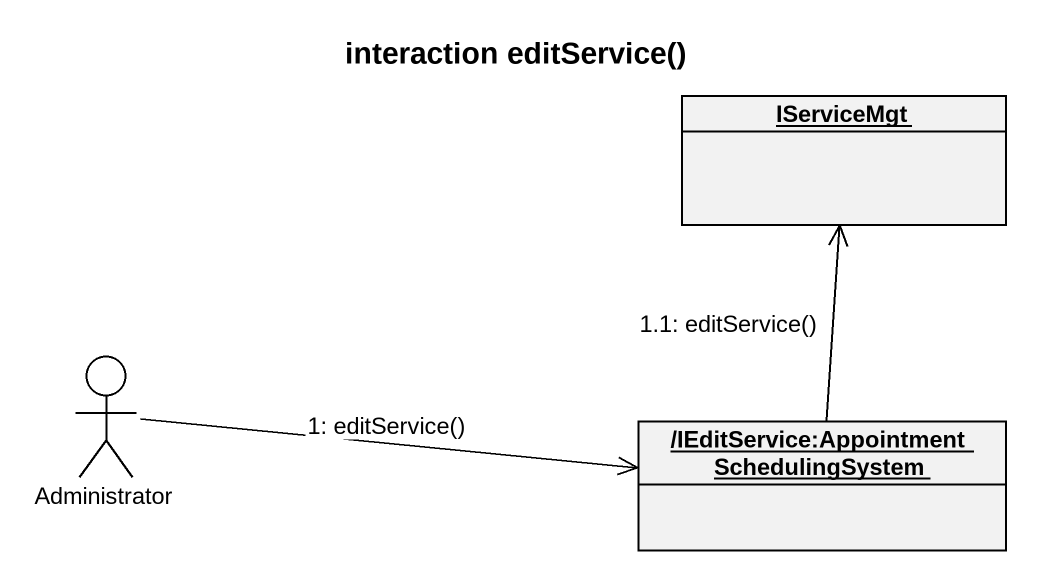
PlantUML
@startuml
title interaction editService()
allowmixing
hide circle
hide empty members
object IServiceMgt
actor Administrator
object "/IEditService:AppointmentSchedulingSystem" as IEditService
Administrator -right-> IEditService : 1: editService()
IEditService -up-> IServiceMgt : 1.1: editService()
@enduml
